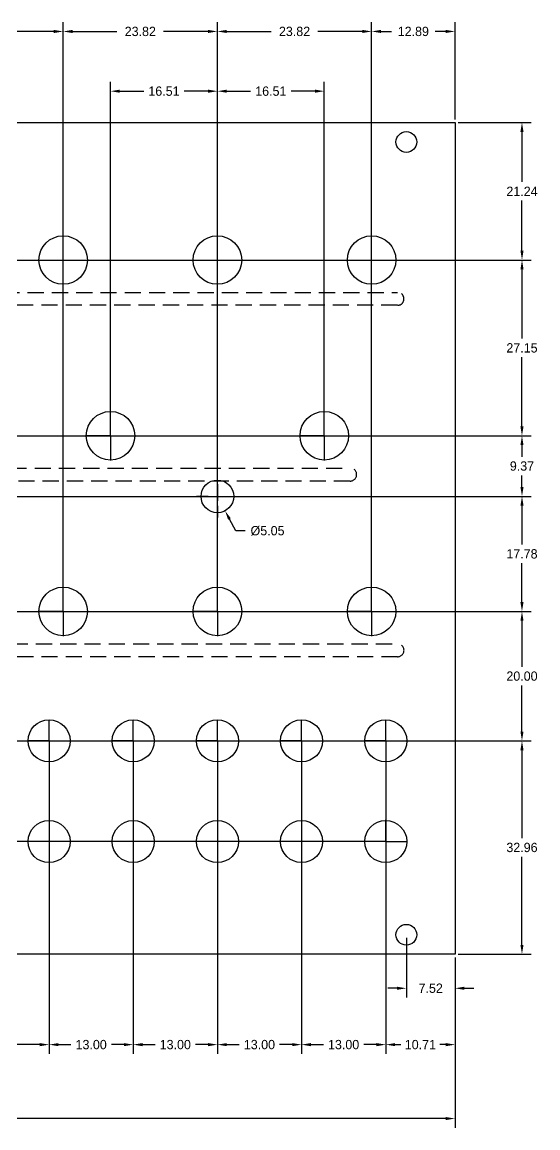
# Model space of a CAD drawing. Header units: millimetres. Extents: x -31 to 185, y -27 to 144.
# Drawn here: x 105.6 to 185.3, y -26.8 to 144 of the extents above; entities that cross this region are included whole.
import ezdxf

# ---------------------------------------------------------------- set-up
doc = ezdxf.new("R2010")
doc.units = ezdxf.units.MM
doc.header["$LTSCALE"] = 10
doc.header["$MEASUREMENT"] = 0
doc.header["$PDSIZE"] = -5
doc.linetypes.add('DASHED', pattern=[0.375, 0.25, -0.125])
for name, color, linetype in [('Dimensions', 1, 'Continuous'), ('Panel', 7, 'Continuous'), ('UsinageArriere', 2, 'DASHED')]:
    doc.layers.add(name, color=color, linetype=linetype)
doc.dimstyles.get("Standard").update_dxf_attribs({"dimscale": 8, "dimtxt": 0.18, "dimasz": 0.18, "dimexe": 0.18, "dimexo": 0.0625, "dimgap": 0.09, "dimtad": 0, "dimtih": 1, "dimtoh": 1, "dimzin": 0, "dimdsep": 46, "dimtxsty": 'Standard', "dimcen": -0.09, "dimadec": 0, "dimazin": 0, "dimtfac": 1, "dimtdec": 4, "dimtofl": 0, "dimtmove": 0, "dimatfit": 3, "dimfxl": 1, "dimtolj": 1, "dimtzin": 0, "dimarcsym": 0})

# ---------------------------------------------------------------- blocks, each defined once
blk = doc.blocks.new('*D276')
at = {"layer": 'Defpoints', "color": 0}
for p in [(161.79, 17.4), (-9.52, 3), (7.5, 3)]:
    blk.add_point(p, dxfattribs=at)
at = {"layer": 'Dimensions', "color": 0, "lineweight": -2}
for p, q in [((161.29, 17.4), (-10.96, 17.4)), ((-9.52, 15.96), (-9.52, 11.64)), ((-9.52, 4.44), (-9.52, 8.76)), ((7, 3), (-10.96, 3))]:
    blk.add_line(p, q, dxfattribs=at)
at = {"layer": 'Dimensions', "color": 0}
for points in [[(-9.28, 15.96), (-9.76, 15.96), (-9.52, 17.4)], [(-9.76, 4.44), (-9.28, 4.44), (-9.52, 3)]]:
    blk.add_solid(points, dxfattribs=at)
at = {"layer": 'Dimensions', "color": 0, "insert": (-9.52, 10.2), "char_height": 1.44, "attachment_point": 5}
blk.add_mtext('\\A1;14.40', dxfattribs=at)
blk = doc.blocks.new('*D277')
at = {"layer": 'Defpoints', "color": 0}
for p in [(22.77, 32.96), (-9.52, 17.4), (148.79, 17.4)]:
    blk.add_point(p, dxfattribs=at)
at = {"layer": 'Dimensions', "color": 0, "lineweight": -2}
for p, q in [((22.27, 32.96), (-10.96, 32.96)), ((-9.52, 31.52), (-9.52, 26.62)), ((-9.52, 18.84), (-9.52, 23.74)), ((148.29, 17.4), (-10.96, 17.4))]:
    blk.add_line(p, q, dxfattribs=at)
at = {"layer": 'Dimensions', "color": 0}
for points in [[(-9.28, 31.52), (-9.76, 31.52), (-9.52, 32.96)], [(-9.76, 18.84), (-9.28, 18.84), (-9.52, 17.4)]]:
    blk.add_solid(points, dxfattribs=at)
at = {"layer": 'Dimensions', "color": 0, "insert": (-9.52, 25.18), "char_height": 1.44, "attachment_point": 5}
blk.add_mtext('\\A1;15.56', dxfattribs=at)
blk = doc.blocks.new('*D292')
at = {"layer": 'Defpoints', "color": 0}
for p in [(90.33, 32.96), (109.8, 32.96), (90.33, -13.98)]:
    blk.add_point(p, dxfattribs=at)
at = {"layer": 'Dimensions', "color": 0, "lineweight": -2}
for p, q in [((90.33, 32.46), (90.33, -15.42)), ((109.8, 32.46), (109.8, -15.42)), ((91.77, -13.98), (96.7, -13.98)), ((108.36, -13.98), (103.42, -13.98))]:
    blk.add_line(p, q, dxfattribs=at)
at = {"layer": 'Dimensions', "color": 0}
for points in [[(91.77, -13.74), (91.77, -14.22), (90.33, -13.98)], [(108.36, -14.22), (108.36, -13.74), (109.8, -13.98)]]:
    blk.add_solid(points, dxfattribs=at)
at = {"layer": 'Dimensions', "color": 0, "insert": (100.06, -13.98), "char_height": 1.44, "attachment_point": 5}
blk.add_mtext('\\A1;19.46', dxfattribs=at)
blk = doc.blocks.new('*D293')
at = {"layer": 'Defpoints', "color": 0}
for p in [(109.8, 32.96), (122.8, 32.96), (122.8, -13.98)]:
    blk.add_point(p, dxfattribs=at)
at = {"layer": 'Dimensions', "color": 0, "lineweight": -2}
for p, q in [((109.8, 32.46), (109.8, -15.42)), ((122.8, 32.46), (122.8, -15.42)), ((111.23, -13.98), (113.17, -13.98)), ((121.36, -13.98), (119.42, -13.98))]:
    blk.add_line(p, q, dxfattribs=at)
at = {"layer": 'Dimensions', "color": 0}
for points in [[(111.23, -13.74), (111.23, -14.22), (109.8, -13.98)], [(121.36, -14.22), (121.36, -13.74), (122.8, -13.98)]]:
    blk.add_solid(points, dxfattribs=at)
at = {"layer": 'Dimensions', "color": 0, "insert": (116.3, -13.98), "char_height": 1.44, "attachment_point": 5}
blk.add_mtext('\\A1;13.00', dxfattribs=at)
blk = doc.blocks.new('*D294')
at = {"layer": 'Defpoints', "color": 0}
for p in [(135.79, 32.96), (122.8, 32.46), (135.79, -13.98)]:
    blk.add_point(p, dxfattribs=at)
at = {"layer": 'Dimensions', "color": 0, "lineweight": -2}
for p, q in [((122.8, 31.96), (122.8, -15.42)), ((135.79, 32.46), (135.79, -15.42)), ((124.23, -13.98), (126.17, -13.98)), ((134.35, -13.98), (132.41, -13.98))]:
    blk.add_line(p, q, dxfattribs=at)
at = {"layer": 'Dimensions', "color": 0}
for points in [[(124.23, -13.74), (124.23, -14.22), (122.8, -13.98)], [(134.35, -14.22), (134.35, -13.74), (135.79, -13.98)]]:
    blk.add_solid(points, dxfattribs=at)
at = {"layer": 'Dimensions', "color": 0, "insert": (129.29, -13.98), "char_height": 1.44, "attachment_point": 5}
blk.add_mtext('\\A1;13.00', dxfattribs=at)
blk = doc.blocks.new('*D295')
at = {"layer": 'Defpoints', "color": 0}
for p in [(135.79, 32.96), (148.79, 32.96), (148.79, -13.98)]:
    blk.add_point(p, dxfattribs=at)
at = {"layer": 'Dimensions', "color": 0, "lineweight": -2}
for p, q in [((135.79, 32.46), (135.79, -15.42)), ((148.79, 32.46), (148.79, -15.42)), ((137.24, -13.98), (139.18, -13.98)), ((147.35, -13.98), (145.41, -13.98))]:
    blk.add_line(p, q, dxfattribs=at)
at = {"layer": 'Dimensions', "color": 0}
for points in [[(137.24, -13.74), (137.24, -14.22), (135.79, -13.98)], [(147.35, -14.22), (147.35, -13.74), (148.79, -13.98)]]:
    blk.add_solid(points, dxfattribs=at)
at = {"layer": 'Dimensions', "color": 0, "insert": (142.29, -13.98), "char_height": 1.44, "attachment_point": 5}
blk.add_mtext('\\A1;13.00', dxfattribs=at)
blk = doc.blocks.new('*D296')
at = {"layer": 'Defpoints', "color": 0}
for p in [(161.79, 32.96), (148.79, 32.46), (148.79, -13.98)]:
    blk.add_point(p, dxfattribs=at)
at = {"layer": 'Dimensions', "color": 0, "lineweight": -2}
for p, q in [((148.79, 31.96), (148.79, -15.42)), ((161.79, 32.46), (161.79, -15.42)), ((150.24, -13.98), (152.18, -13.98)), ((160.35, -13.98), (158.41, -13.98))]:
    blk.add_line(p, q, dxfattribs=at)
at = {"layer": 'Dimensions', "color": 0}
for points in [[(150.24, -13.74), (150.24, -14.22), (148.79, -13.98)], [(160.35, -14.22), (160.35, -13.74), (161.79, -13.98)]]:
    blk.add_solid(points, dxfattribs=at)
at = {"layer": 'Dimensions', "color": 0, "insert": (155.29, -13.98), "char_height": 1.44, "attachment_point": 5}
blk.add_mtext('\\A1;13.00', dxfattribs=at)
blk = doc.blocks.new('*D297')
at = {"layer": 'Defpoints', "color": 0}
for p in [(164.98, 3), (172.5, 0), (164.98, -5.27)]:
    blk.add_point(p, dxfattribs=at)
at = {"layer": 'Dimensions', "color": 0, "lineweight": -2}
for p, q in [((164.98, 2.5), (164.98, -6.71)), ((172.5, -0.5), (172.5, -6.71)), ((163.54, -5.27), (162.1, -5.27)), ((173.94, -5.27), (175.38, -5.27))]:
    blk.add_line(p, q, dxfattribs=at)
at = {"layer": 'Dimensions', "color": 0}
for points in [[(163.54, -5.51), (163.54, -5.03), (164.98, -5.27)], [(173.94, -5.03), (173.94, -5.51), (172.5, -5.27)]]:
    blk.add_solid(points, dxfattribs=at)
at = {"layer": 'Dimensions', "color": 0, "insert": (168.74, -5.27), "char_height": 1.44, "attachment_point": 5}
blk.add_mtext('\\A1;7.52', dxfattribs=at)
blk = doc.blocks.new('*D298')
at = {"layer": 'Defpoints', "color": 0}
for p in [(161.79, 32.46), (172.5, 0), (161.79, -13.98)]:
    blk.add_point(p, dxfattribs=at)
at = {"layer": 'Dimensions', "color": 0, "lineweight": -2}
for p, q in [((161.79, 31.96), (161.79, -15.42)), ((172.5, -0.5), (172.5, -15.42)), ((163.24, -13.98), (164.15, -13.98)), ((171.06, -13.98), (170.15, -13.98))]:
    blk.add_line(p, q, dxfattribs=at)
at = {"layer": 'Dimensions', "color": 0}
for points in [[(163.24, -13.74), (163.24, -14.22), (161.79, -13.98)], [(171.06, -14.22), (171.06, -13.74), (172.5, -13.98)]]:
    blk.add_solid(points, dxfattribs=at)
at = {"layer": 'Dimensions', "color": 0, "insert": (167.15, -13.98), "char_height": 1.44, "attachment_point": 5}
blk.add_mtext('\\A1;10.71', dxfattribs=at)
blk = doc.blocks.new('*D299')
at = {"layer": 'Defpoints', "color": 0}
for p in [(38.33, 32.96), (182.84, 32.96), (172.5, 0)]:
    blk.add_point(p, dxfattribs=at)
at = {"layer": 'Dimensions', "color": 0, "lineweight": -2}
for p, q in [((38.83, 32.96), (184.28, 32.96)), ((182.84, 31.52), (182.84, 17.92)), ((182.84, 1.44), (182.84, 15.04)), ((173, 0), (184.28, 0))]:
    blk.add_line(p, q, dxfattribs=at)
at = {"layer": 'Dimensions', "color": 0}
for points in [[(183.08, 31.52), (182.6, 31.52), (182.84, 32.96)], [(182.6, 1.44), (183.08, 1.44), (182.84, 0)]]:
    blk.add_solid(points, dxfattribs=at)
at = {"layer": 'Dimensions', "color": 0, "insert": (182.84, 16.48), "char_height": 1.44, "attachment_point": 5}
blk.add_mtext('\\A1;32.96', dxfattribs=at)
blk = doc.blocks.new('*D300')
at = {"layer": 'Defpoints', "color": 0}
for p in [(40.52, 52.96), (161.79, 32.96), (182.84, 32.96)]:
    blk.add_point(p, dxfattribs=at)
at = {"layer": 'Dimensions', "color": 0, "lineweight": -2}
for p, q in [((41.02, 52.96), (184.28, 52.96)), ((182.84, 51.52), (182.84, 44.4)), ((182.84, 34.4), (182.84, 41.52)), ((162.29, 32.96), (184.28, 32.96))]:
    blk.add_line(p, q, dxfattribs=at)
at = {"layer": 'Dimensions', "color": 0}
for points in [[(183.08, 51.52), (182.6, 51.52), (182.84, 52.96)], [(182.6, 34.4), (183.08, 34.4), (182.84, 32.96)]]:
    blk.add_solid(points, dxfattribs=at)
at = {"layer": 'Dimensions', "color": 0, "insert": (182.84, 42.96), "char_height": 1.44, "attachment_point": 5}
blk.add_mtext('\\A1;20.00', dxfattribs=at)
blk = doc.blocks.new('*D303')
at = {"layer": 'Defpoints', "color": 0}
for p in [(16.73, 107.26), (48.66, 80.11), (182.84, 80.11)]:
    blk.add_point(p, dxfattribs=at)
at = {"layer": 'Dimensions', "color": 0, "lineweight": -2}
for p, q in [((17.23, 107.26), (184.28, 107.26)), ((182.84, 105.82), (182.84, 95.12)), ((182.84, 81.55), (182.84, 92.24)), ((49.16, 80.11), (184.28, 80.11))]:
    blk.add_line(p, q, dxfattribs=at)
at = {"layer": 'Dimensions', "color": 0}
for points in [[(183.08, 105.82), (182.6, 105.82), (182.84, 107.26)], [(182.6, 81.55), (183.08, 81.55), (182.84, 80.11)]]:
    blk.add_solid(points, dxfattribs=at)
at = {"layer": 'Dimensions', "color": 0, "insert": (182.84, 93.68), "char_height": 1.44, "attachment_point": 5}
blk.add_mtext('\\A1;27.15', dxfattribs=at)
blk = doc.blocks.new('*D304')
at = {"layer": 'Defpoints', "color": 0}
for p in [(172.5, 128.5), (17.23, 107.26), (182.84, 107.26)]:
    blk.add_point(p, dxfattribs=at)
at = {"layer": 'Dimensions', "color": 0, "lineweight": -2}
for p, q in [((173, 128.5), (184.28, 128.5)), ((182.84, 127.06), (182.84, 119.32)), ((182.84, 108.7), (182.84, 116.44)), ((17.73, 107.26), (184.28, 107.26))]:
    blk.add_line(p, q, dxfattribs=at)
at = {"layer": 'Dimensions', "color": 0}
for points in [[(183.08, 127.06), (182.6, 127.06), (182.84, 128.5)], [(182.6, 108.7), (183.08, 108.7), (182.84, 107.26)]]:
    blk.add_solid(points, dxfattribs=at)
at = {"layer": 'Dimensions', "color": 0, "insert": (182.84, 117.88), "char_height": 1.44, "attachment_point": 5}
blk.add_mtext('\\A1;21.24', dxfattribs=at)
blk = doc.blocks.new('*D309')
at = {"layer": 'Defpoints', "color": 0}
for p in [(88.16, 142.58), (88.16, 52.96), (111.97, 52.96)]:
    blk.add_point(p, dxfattribs=at)
at = {"layer": 'Dimensions', "color": 0, "lineweight": -2}
for p, q in [((88.16, 53.46), (88.16, 144.02)), ((111.97, 53.46), (111.97, 144.02)), ((89.59, 142.58), (96.47, 142.58)), ((110.53, 142.58), (103.67, 142.58))]:
    blk.add_line(p, q, dxfattribs=at)
at = {"layer": 'Dimensions', "color": 0}
for points in [[(89.59, 142.82), (89.59, 142.34), (88.16, 142.58)], [(110.53, 142.34), (110.53, 142.82), (111.97, 142.58)]]:
    blk.add_solid(points, dxfattribs=at)
at = {"layer": 'Dimensions', "color": 0, "insert": (100.06, 142.58), "char_height": 1.44, "attachment_point": 5}
blk.add_mtext('\\A1;23.82', dxfattribs=at)
blk = doc.blocks.new('*D310')
at = {"layer": 'Defpoints', "color": 0}
for p in [(111.97, 142.58), (111.97, 52.96), (135.79, 52.96)]:
    blk.add_point(p, dxfattribs=at)
at = {"layer": 'Dimensions', "color": 0, "lineweight": -2}
for p, q in [((111.97, 53.46), (111.97, 144.02)), ((135.79, 53.46), (135.79, 144.02)), ((113.42, 142.58), (120.28, 142.58)), ((134.35, 142.58), (127.48, 142.58))]:
    blk.add_line(p, q, dxfattribs=at)
at = {"layer": 'Dimensions', "color": 0}
for points in [[(113.42, 142.82), (113.42, 142.34), (111.97, 142.58)], [(134.35, 142.34), (134.35, 142.82), (135.79, 142.58)]]:
    blk.add_solid(points, dxfattribs=at)
at = {"layer": 'Dimensions', "color": 0, "insert": (123.89, 142.58), "char_height": 1.44, "attachment_point": 5}
blk.add_mtext('\\A1;23.82', dxfattribs=at)
blk = doc.blocks.new('*D311')
at = {"layer": 'Defpoints', "color": 0}
for p in [(135.79, 142.58), (135.79, 52.96), (159.62, 52.96)]:
    blk.add_point(p, dxfattribs=at)
at = {"layer": 'Dimensions', "color": 0, "lineweight": -2}
for p, q in [((135.79, 53.46), (135.79, 144.02)), ((159.62, 53.46), (159.62, 144.02)), ((137.24, 142.58), (144.1, 142.58)), ((158.18, 142.58), (151.31, 142.58))]:
    blk.add_line(p, q, dxfattribs=at)
at = {"layer": 'Dimensions', "color": 0}
for points in [[(137.24, 142.82), (137.24, 142.34), (135.79, 142.58)], [(158.18, 142.34), (158.18, 142.82), (159.62, 142.58)]]:
    blk.add_solid(points, dxfattribs=at)
at = {"layer": 'Dimensions', "color": 0, "insert": (147.71, 142.58), "char_height": 1.44, "attachment_point": 5}
blk.add_mtext('\\A1;23.82', dxfattribs=at)
blk = doc.blocks.new('*D312')
at = {"layer": 'Defpoints', "color": 0}
for p in [(172.5, 142.58), (172.5, 128.5), (159.62, 52.96)]:
    blk.add_point(p, dxfattribs=at)
at = {"layer": 'Dimensions', "color": 0, "lineweight": -2}
for p, q in [((159.62, 53.46), (159.62, 144.02)), ((172.5, 129), (172.5, 144.02)), ((161.06, 142.58), (162.7, 142.58)), ((171.06, 142.58), (169.42, 142.58))]:
    blk.add_line(p, q, dxfattribs=at)
at = {"layer": 'Dimensions', "color": 0}
for points in [[(161.06, 142.82), (161.06, 142.34), (159.62, 142.58)], [(171.06, 142.34), (171.06, 142.82), (172.5, 142.58)]]:
    blk.add_solid(points, dxfattribs=at)
at = {"layer": 'Dimensions', "color": 0, "insert": (166.06, 142.58), "char_height": 1.44, "attachment_point": 5}
blk.add_mtext('\\A1;12.89', dxfattribs=at)
blk = doc.blocks.new('*D319')
at = {"layer": 'Defpoints', "color": 0}
for p in [(135.79, 133.35), (119.28, 80.11), (135.79, 52.96)]:
    blk.add_point(p, dxfattribs=at)
at = {"layer": 'Dimensions', "color": 0, "lineweight": -2}
for p, q in [((119.28, 80.61), (119.28, 134.79)), ((120.72, 133.35), (124.42, 133.35)), ((134.35, 133.35), (130.66, 133.35)), ((135.79, 53.46), (135.79, 134.79))]:
    blk.add_line(p, q, dxfattribs=at)
at = {"layer": 'Dimensions', "color": 0}
for points in [[(120.72, 133.59), (120.72, 133.11), (119.28, 133.35)], [(134.35, 133.11), (134.35, 133.59), (135.79, 133.35)]]:
    blk.add_solid(points, dxfattribs=at)
at = {"layer": 'Dimensions', "color": 0, "insert": (127.54, 133.35), "char_height": 1.44, "attachment_point": 5}
blk.add_mtext('\\A1;16.51', dxfattribs=at)
blk = doc.blocks.new('*D320')
at = {"layer": 'Defpoints', "color": 0}
for p in [(135.79, 133.35), (152.31, 80.11), (135.79, 52.96)]:
    blk.add_point(p, dxfattribs=at)
at = {"layer": 'Dimensions', "color": 0, "lineweight": -2}
for p, q in [((135.79, 53.46), (135.79, 134.79)), ((137.24, 133.35), (140.93, 133.35)), ((150.87, 133.35), (147.17, 133.35)), ((152.31, 80.61), (152.31, 134.79))]:
    blk.add_line(p, q, dxfattribs=at)
at = {"layer": 'Dimensions', "color": 0}
for points in [[(137.24, 133.59), (137.24, 133.11), (135.79, 133.35)], [(150.87, 133.11), (150.87, 133.59), (152.31, 133.35)]]:
    blk.add_solid(points, dxfattribs=at)
at = {"layer": 'Dimensions', "color": 0, "insert": (144.05, 133.35), "char_height": 1.44, "attachment_point": 5}
blk.add_mtext('\\A1;16.51', dxfattribs=at)
blk = doc.blocks.new('*D332')
at = {"layer": 'Defpoints', "color": 0}
for p in [(64.33, 70.74), (40.52, 52.96), (182.84, 52.96)]:
    blk.add_point(p, dxfattribs=at)
at = {"layer": 'Dimensions', "color": 0, "lineweight": -2}
for p, q in [((64.83, 70.74), (184.28, 70.74)), ((182.84, 69.3), (182.84, 63.29)), ((182.84, 54.4), (182.84, 60.41)), ((41.02, 52.96), (184.28, 52.96))]:
    blk.add_line(p, q, dxfattribs=at)
at = {"layer": 'Dimensions', "color": 0}
for points in [[(183.08, 69.3), (182.6, 69.3), (182.84, 70.74)], [(182.6, 54.4), (183.08, 54.4), (182.84, 52.96)]]:
    blk.add_solid(points, dxfattribs=at)
at = {"layer": 'Dimensions', "color": 0, "insert": (182.84, 61.85), "char_height": 1.44, "attachment_point": 5}
blk.add_mtext('\\A1;17.78', dxfattribs=at)
blk = doc.blocks.new('*D336')
at = {"layer": 'Defpoints', "color": 0}
for p in [(47.82, 80.11), (64.33, 70.74), (182.84, 70.74)]:
    blk.add_point(p, dxfattribs=at)
at = {"layer": 'Dimensions', "color": 0, "lineweight": -2}
for p, q in [((48.32, 80.11), (184.28, 80.11)), ((182.84, 78.67), (182.84, 76.86)), ((182.84, 72.18), (182.84, 73.98)), ((64.83, 70.74), (184.28, 70.74))]:
    blk.add_line(p, q, dxfattribs=at)
at = {"layer": 'Dimensions', "color": 0}
for points in [[(183.08, 78.67), (182.6, 78.67), (182.84, 80.11)], [(182.6, 72.18), (183.08, 72.18), (182.84, 70.74)]]:
    blk.add_solid(points, dxfattribs=at)
at = {"layer": 'Dimensions', "color": 0, "insert": (182.84, 75.42), "char_height": 1.44, "attachment_point": 5}
blk.add_mtext('\\A1;9.37', dxfattribs=at)
blk = doc.blocks.new('*D337')
at = {"layer": 'Defpoints', "color": 0}
for p in [(134.61, 72.97), (136.98, 68.51)]:
    blk.add_point(p, dxfattribs=at)
at = {"layer": 'Dimensions', "color": 0}
for p, q in [((135.79, 72.18), (135.79, 73.99)), ((134.35, 70.74), (132.55, 70.74)), ((135.07, 70.74), (136.51, 70.74)), ((135.79, 70.02), (135.79, 71.46)), ((137.24, 70.74), (139.04, 70.74)), ((135.79, 69.3), (135.79, 67.5))]:
    blk.add_line(p, q, dxfattribs=at)
at = {"layer": 'Dimensions', "color": 0, "lineweight": -2}
for p, q in [((138.62, 65.41), (137.65, 67.24)), ((140.06, 65.41), (138.62, 65.41))]:
    blk.add_line(p, q, dxfattribs=at)
at = {"layer": 'Dimensions', "color": 0}
blk.add_solid([(137.87, 67.35), (137.44, 67.13), (136.98, 68.51)], dxfattribs=at)
at = {"layer": 'Dimensions', "color": 0, "insert": (143.54, 65.41), "char_height": 1.44, "attachment_point": 5}
blk.add_mtext('\\A1;%%c5.05', dxfattribs=at)
blk = doc.blocks.new('*D338')
at = {"layer": 'Defpoints', "color": 0}
for p in [(0, 0), (172.5, -0.5), (172.5, -25.4)]:
    blk.add_point(p, dxfattribs=at)
at = {"layer": 'Dimensions', "color": 0, "lineweight": -2}
for p, q in [((0, -0.5), (0, -26.84)), ((172.5, -1), (172.5, -26.84)), ((1.44, -25.4), (82.29, -25.4)), ((171.06, -25.4), (90.21, -25.4))]:
    blk.add_line(p, q, dxfattribs=at)
at = {"layer": 'Dimensions', "color": 0}
for points in [[(1.44, -25.16), (1.44, -25.64), (0, -25.4)], [(171.06, -25.64), (171.06, -25.16), (172.5, -25.4)]]:
    blk.add_solid(points, dxfattribs=at)
at = {"layer": 'Dimensions', "color": 0, "insert": (86.25, -25.4), "char_height": 1.44, "attachment_point": 5}
blk.add_mtext('\\A1;172.50', dxfattribs=at)

msp = doc.modelspace()

# ---------------------------------------------------------------- linework, layer by layer
at = {"layer": 'Dimensions'}
for p, q in [((119.285, 80.11), (119.285, 83.95)), ((152.305, 80.11), (152.305, 83.95)), ((119.285, 80.11), (115.445, 80.11)), ((119.285, 80.11), (123.125, 80.11)), ((119.285, 80.11), (119.285, 76.27)), ((152.305, 80.11), (148.465, 80.11)), ((152.305, 80.11), (156.145, 80.11)), ((152.305, 80.11), (152.305, 76.27)), ((135.795, 72.65), (135.795, 75.26)), ((135.795, 72.65), (135.795, 70.04)), ((111.975, 52.96), (111.975, 56.8)), ((135.795, 52.96), (135.795, 56.8)), ((159.615, 52.96), (159.615, 56.8)), ((111.975, 52.96), (108.135, 52.96)), ((111.975, 52.96), (115.815, 52.96)), ((111.975, 52.96), (111.975, 49.12)), ((135.795, 52.96), (131.955, 52.96)), ((135.795, 52.96), (139.635, 52.96)), ((135.795, 52.96), (135.795, 49.12)), ((159.615, 52.96), (155.775, 52.96)), ((159.615, 52.96), (163.455, 52.96)), ((159.615, 52.96), (159.615, 49.12)), ((109.795, 32.96), (109.795, 36.15)), ((122.795, 32.96), (122.795, 36.15)), ((135.795, 32.96), (135.795, 36.15)), ((148.795, 32.96), (148.795, 36.15)), ((161.795, 32.96), (161.795, 36.15)), ((109.795, 32.96), (106.605, 32.96)), ((109.795, 32.96), (112.985, 32.96)), ((109.795, 32.96), (109.795, 29.77)), ((122.795, 32.96), (119.605, 32.96)), ((122.795, 32.96), (125.985, 32.96)), ((122.795, 32.96), (122.795, 29.77)), ((135.795, 32.96), (132.605, 32.96)), ((135.795, 32.96), (138.985, 32.96)), ((135.795, 32.96), (135.795, 29.77)), ((148.795, 32.96), (145.605, 32.96)), ((148.795, 32.96), (151.985, 32.96)), ((148.795, 32.96), (148.795, 29.77)), ((161.795, 32.96), (158.605, 32.96)), ((161.795, 32.96), (164.985, 32.96)), ((161.795, 32.96), (161.795, 29.77)), ((161.795, 17.4), (161.795, 20.74)), ((161.795, 17.4), (158.455, 17.4)), ((161.795, 17.4), (165.135, 17.4)), ((161.795, 17.4), (161.795, 14.06))]:
    msp.add_line(p, q, dxfattribs=at)
at = {"layer": 'Panel'}
msp.add_lwpolyline([(0, 0), (0, 128.5), (172.5, 128.5), (172.5, 0)], close=True, dxfattribs=at)
for centre, radius in [((164.98, 125.5), 1.6), ((111.975, 107.26), 3.75), ((135.795, 107.26), 3.75), ((159.615, 107.26), 3.75), ((119.285, 80.11), 3.75), ((152.305, 80.11), 3.75), ((135.795, 70.74), 2.525), ((111.975, 52.96), 3.75), ((135.795, 52.96), 3.75), ((159.615, 52.96), 3.75), ((109.795, 32.96), 3.25), ((122.795, 32.96), 3.25), ((135.795, 32.96), 3.25), ((148.795, 32.96), 3.25), ((161.795, 32.96), 3.25), ((109.795, 17.4), 3.25), ((122.795, 17.4), 3.25), ((135.795, 17.4), 3.25), ((148.795, 17.4), 3.25), ((161.795, 17.4), 3.25), ((164.98, 3), 1.6)]:
    msp.add_circle(centre, radius, dxfattribs=at)
at = {"layer": 'UsinageArriere'}
for points in [[(12.735, 102.26), (163.615, 102.26)], [(163.615, 100.261), (12.735, 100.261)], [(43.825, 75.11), (156.305, 75.11)], [(156.305, 73.11), (43.825, 73.11)], [(36.515, 47.96), (163.62, 47.96)], [(163.62, 45.96), (36.515, 45.96)]]:
    msp.add_lwpolyline(points, dxfattribs=at)
for centre, start, end in [((163.615, 101.26), 269.89485, 90.10515), ((156.305, 74.11), 270, 90), ((163.62, 46.96), 270, 90)]:
    msp.add_arc(centre, 1, start, end, dxfattribs=at)

# ---------------------------------------------------------------- dimensions: what is measured, and where the dimension line sits
at = {"layer": 'Dimensions'}
for base, p1, p2, picture, middle in [((88.155, 142.584), (111.975, 52.96), (88.155, 52.96), '*D309', (100.065, 142.584)), ((111.975, 142.584), (135.795, 52.96), (111.975, 52.96), '*D310', (123.885, 142.584)), ((135.795, 142.584), (159.615, 52.96), (135.795, 52.96), '*D311', (147.705, 142.584)), ((172.5, 142.583814374), (159.615, 52.96), (172.5, 128.5), '*D312', (166.0575, 142.583814374)), ((135.795, 133.35), (119.285, 80.11), (135.795, 52.96), '*D319', (127.54, 133.35)), ((135.795, 133.35), (152.305, 80.11), (135.795, 52.96), '*D320', (144.05, 133.35)), ((90.335, -13.985), (109.795, 32.96), (90.335, 32.96), '*D292', (100.065, -13.985)), ((122.795, -13.985), (109.795, 32.96), (122.795, 32.96), '*D293', (116.295, -13.985)), ((135.795, -13.985), (122.795, 32.46), (135.795, 32.96), '*D294', (129.295, -13.985)), ((148.795, -13.985), (135.795, 32.96), (148.795, 32.96), '*D295', (142.295, -13.985)), ((148.795, -13.985), (161.795, 32.96), (148.795, 32.46), '*D296', (155.295, -13.985)), ((161.795, -13.984783003), (172.5, 0), (161.795, 32.46), '*D298', (167.1475, -13.984783003)), ((164.98, -5.27), (172.5, 0), (164.98, 3), '*D297', (168.74, -5.27)), ((172.5, -25.403), (0, 0), (172.5, -0.5), '*D338', (86.25, -25.403))]:
    dim = msp.add_linear_dim(base=base, p1=p1, p2=p2, dimstyle='Standard', dxfattribs=at)
    dim.commit()
    dim.dimension.update_dxf_attribs({"geometry": picture, "text_midpoint": middle})
for base, p1, p2, picture, middle in [((182.841, 107.26), (172.5, 128.5), (17.235, 107.26), '*D304', (182.841, 117.88)), ((182.841, 80.11), (16.735, 107.26), (48.665, 80.11), '*D303', (182.841, 93.685)), ((182.841, 70.74), (47.825, 80.11), (64.335, 70.74), '*D336', (182.841, 75.425)), ((182.841, 52.96), (64.335, 70.74), (40.515, 52.96), '*D332', (182.841, 61.85)), ((182.841, 32.96), (40.515, 52.96), (161.795, 32.96), '*D300', (182.841, 42.96)), ((-9.517, 17.4), (22.765, 32.96), (148.795, 17.4), '*D277', (-9.517, 25.18)), ((182.841, 32.96), (172.5, 0), (38.335, 32.96), '*D299', (182.841, 16.48)), ((-9.517, 3), (161.795, 17.4), (7.5, 3), '*D276', (-9.517, 10.2))]:
    dim = msp.add_linear_dim(base=base, p1=p1, p2=p2, angle=90, dimstyle='Standard', dxfattribs=at)
    dim.commit()
    dim.dimension.update_dxf_attribs({"geometry": picture, "text_midpoint": middle})
dim = msp.add_diameter_dim_2p(p1=(134.611, 72.97), p2=(136.979, 68.51), dimstyle='Standard', dxfattribs=at)
dim.commit()
dim.dimension.update_dxf_attribs({"geometry": '*D337', "text_midpoint": (143.545, 65.409), "dimtype": 163})

doc.saveas('drawing.dxf')
